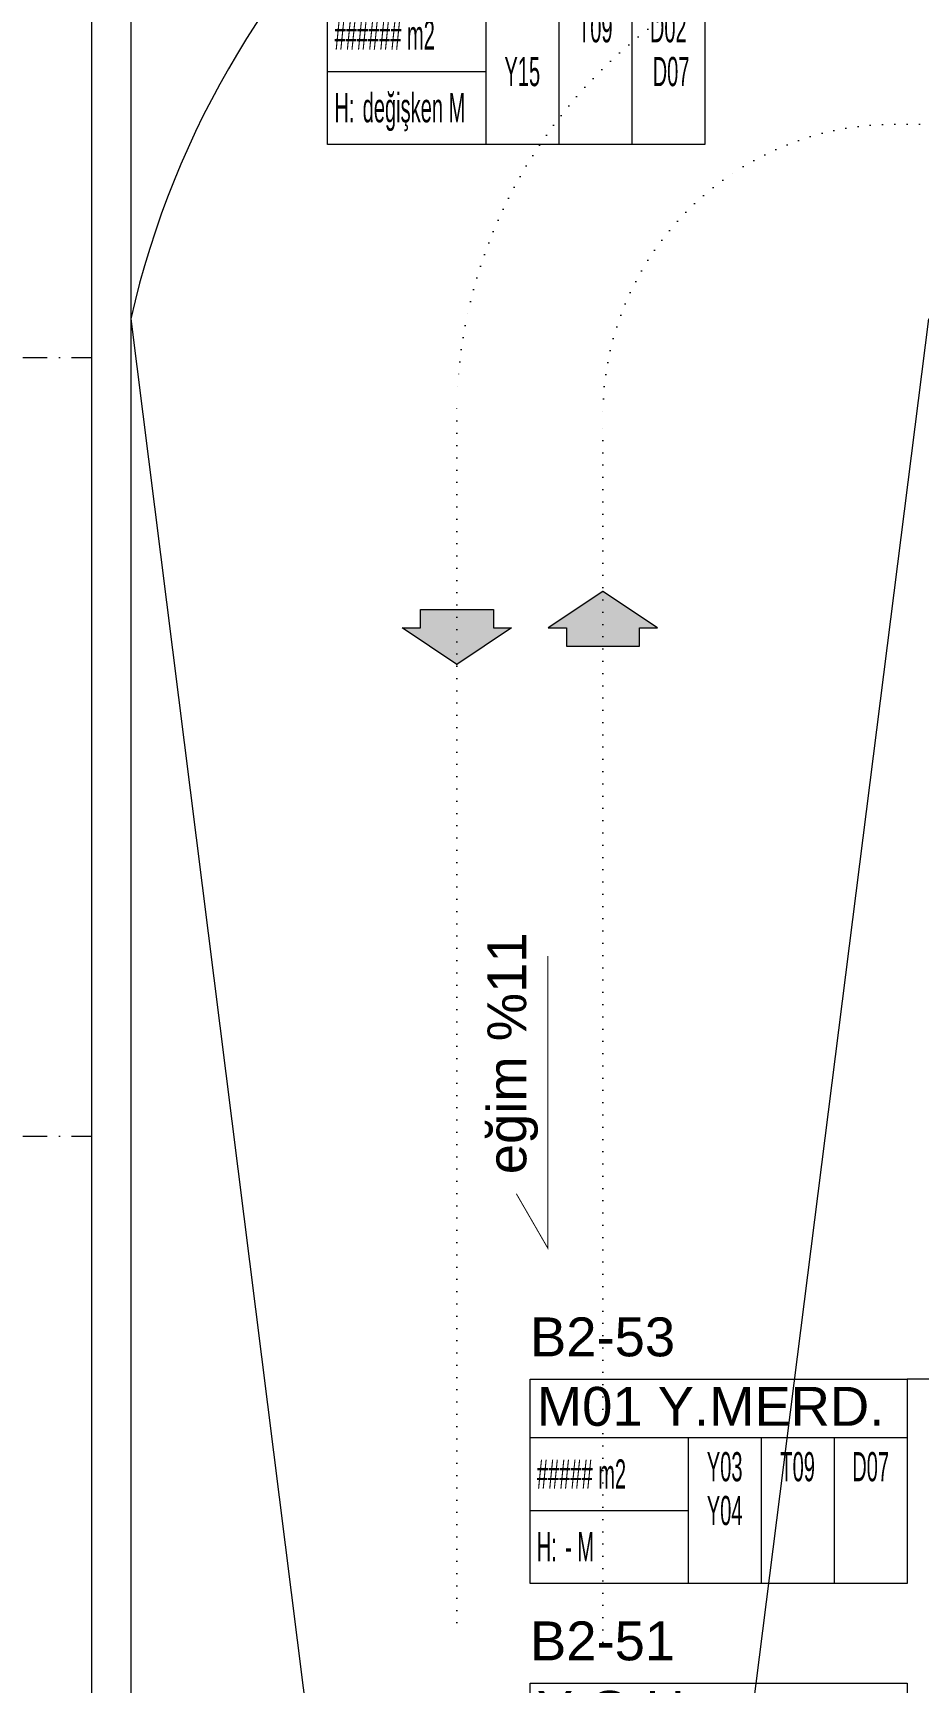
# Model space of a CAD drawing. Header units: metres. Extents: x -13933 to 152404, y -7861 to 21912.
# Drawn here: x -61 to 849, y 2679 to 4374 of the extents above; entities that cross this region are included whole.
import ezdxf
from ezdxf.enums import TextEntityAlignment as Align

# ---------------------------------------------------------------- set-up
doc = ezdxf.new("R2010")
doc.units = ezdxf.units.M
doc.header["$LTSCALE"] = 100
doc.header["$MEASUREMENT"] = 0
doc.linetypes.add('DASHDOT2', pattern=[0.5, 0.25, -0.125, 0, -0.125])
doc.linetypes.add('DOT2', pattern=[0.125, 0, -0.125])
doc.layers.get('0').update_dxf_attribs({"color": 9, "lineweight": 9})
for name, color, linetype, lineweight in [('01', 9, 'Continuous', 9), ('06D', 9, 'Continuous', 9), ('21', 9, 'Continuous', 9), ('21_mahal200', 9, 'Continuous', 9), ('24', 9, 'DASHDOT2', 9)]:
    doc.layers.add(name, color=color, linetype=linetype, lineweight=lineweight)
doc.styles.add('Arial', font='arial.ttf', dxfattribs={"height": 2.5})
doc.styles.add('MuuM_TEXT-ITALIC', font='ARIALNI.TTF')
doc.styles.add('MuuM_TEXT-STANDART', font='ARIALN.TTF')
doc.dimstyles.new('MuuM_DIM200', dxfattribs={"dimscale": 20, "dimtxt": 2, "dimasz": 1, "dimexe": 1, "dimexo": 1, "dimgap": 1, "dimtad": 1, "dimdec": 1, "dimrnd": 0.5, "dimdsep": 46, "dimtxsty": 'MuuM_TEXT-STANDART', "dimblk": 'ARCHTICK', "dimcen": 0, "dimdle": 0.15, "dimclrd": 256, "dimclre": 256, "dimclrt": 256, "dimadec": 0, "dimazin": 0, "dimtfac": 5, "dimtdec": 1, "dimtix": 1, "dimtmove": 2, "dimatfit": 3, "dimldrblk": 'DOT', "dimfxl": 3, "dimfxlon": 1, "dimtolj": 1, "dimlwd": -1, "dimlwe": -1, "dimarcsym": 0})

# ---------------------------------------------------------------- blocks, each defined once
blk = doc.blocks.new('p-akslar_yeni')
at = {"layer": '24'}
for points in [[(732.9, -4535), (6415, -4535)], [(732.9, -5335), (6415, -5335)]]:
    blk.add_lwpolyline(points, dxfattribs=at)
blk = doc.blocks.new('2.bod.sitatik')
at = {"layer": '01'}
blk.add_lwpolyline([(40, -8750), (0, -8750), (0, -2950), (40, -2950), (40, -8710), (40, -8710)], close=True, dxfattribs=at)
blk = doc.blocks.new('0_slopearrow')
at = {"const_width": 0.05}
blk.add_lwpolyline([(11.206, 0), (-3.794, 0), (-0.999, 1.614)], dxfattribs=at)
at = {"style": 'Arial'}
blk.add_attdef('EGIM', text='', height=2, dxfattribs=at).set_placement((0, 0.5), align=Align.BOTTOM_LEFT)
at = {"style": 'MuuM_TEXT-ITALIC'}
blk.add_attdef('SLOPE', text='', height=2, dxfattribs=at).set_placement((0, -0.5), align=Align.TOP_LEFT)
blk = doc.blocks.new('0_arrow1')
blk.add_hatch(color=254).paths.add_polyline_path([(0, 0), (-22.5, -15), (-15, -15), (-15, -22.5), (15, -22.5), (15, -15), (22.5, -15)])
at = {"linetype": 'ByBlock', "lineweight": -2}
blk.add_lwpolyline([(15, -22.5), (-15, -22.5), (-15, -15), (-22.5, -15), (0, 0), (22.5, -15), (15, -15)], close=True, dxfattribs=at)
blk.add_point((0, 0))
blk = doc.blocks.new('_ArchTick')
at = {"color": 0, "linetype": 'ByBlock', "const_width": 0.15}
blk.add_lwpolyline([(-0.5, -0.5), (0.5, 0.5)], dxfattribs=at)
blk = doc.blocks.new('_Dot')
at = {"color": 0, "linetype": 'ByBlock', "lineweight": -2}
blk.add_line((-0.5, 0), (-1, 0), dxfattribs=at)
at = {"color": 0, "linetype": 'ByBlock', "const_width": 0.5}
blk.add_lwpolyline([(-0.25, 0, 1), (0.25, 0, 1)], format="xyb", close=True, dxfattribs=at)
blk = doc.blocks.new('0_roomno2')
blk.add_lwpolyline([(19.375, -10.5), (0, -10.5), (0, 0), (19.375, 0)], close=True)
for points in [[(0, -3), (19.375, -3)], [(8.125, -3), (8.125, -10.5)], [(11.875, -3), (11.875, -10.5)], [(15.625, -3), (15.625, -10.5)], [(0, -6.75), (8.125, -6.75)]]:
    blk.add_lwpolyline(points)
at = {"style": 'MuuM_TEXT-STANDART', "width": 0.6}
blk.add_text('H:', height=1.5, dxfattribs=at).set_placement((0.35, -8.608), align=Align.MIDDLE_LEFT)
at = {"style": 'Arial'}
blk.add_attdef('ODANO', (0, 1.17), '', height=2, dxfattribs=at)
blk.add_attdef('MEKANADI', text='', height=2, dxfattribs=at).set_placement((0.35, -3), align=Align.BOTTOM_LEFT)
at = {"style": 'MuuM_TEXT-STANDART', "width": 0.6}
for tag, p in [('M2', (0.35, -4.875)), ('TEMIZTAVANYUKSEKLIGI', (1.8, -8.608))]:
    blk.add_attdef(tag, text='', height=1.5, dxfattribs=at).set_placement(p, align=Align.MIDDLE_LEFT)
for tag, p in [('YER01', (10, -4.5)), ('TAVAN01', (13.75, -4.5)), ('DUVAR01', (17.5, -4.5)), ('YER02', (10, -6.75)), ('TAVAN02', (13.75, -6.75)), ('DUVAR02', (17.5, -6.75)), ('YER03', (10, -9)), ('TAVAN03', (13.75, -9)), ('DUVAR03', (17.5, -9))]:
    blk.add_attdef(tag, text='', height=1.5, dxfattribs=at).set_placement(p, align=Align.MIDDLE_CENTER)
blk = doc.blocks.new('2.bod.Mimari')
at = {"layer": '06D'}
blk.add_lwpolyline([(657.5, -6150), (860, -4550), (860, -4550), (940, -4550), (940, -3830), (860, -3830, 0.3239144), (40, -4550), (241.23, -6150)], format="xyb", dxfattribs=at)
at = {"layer": '06D', "linetype": 'DOT2'}
for points in [[(375, -5889.88), (375, -4630, -0.3693847), (825, -4150), (8420, -4150)], [(525, -5909.88), (525, -4650, -0.4142136), (825, -4350), (8520, -4350)]]:
    blk.add_lwpolyline(points, format="xyb", dxfattribs=at)
at = {"layer": '06D', "xscale": -2.5, "yscale": 2.5, "zscale": 2.5}
blk.add_blockref('0_arrow1', (525, -4830.22), dxfattribs=at)
at = {"layer": '06D', "xscale": 2.5, "yscale": 2.5, "zscale": 2.5, "rotation": 180}
blk.add_blockref('0_arrow1', (375, -4905.22), dxfattribs=at)
at = {"layer": '21'}
ref = blk.add_blockref('0_slopearrow', (468.37, -5429.12), dxfattribs=dict(at, xscale=20, yscale=20, zscale=20, rotation=90))
ref.add_attrib('EGIM', 'eğim %11', dxfattribs={"layer": '0', "height": 40, "rotation": 90, "style": 'Arial'}).set_placement((458.37, -5429.12), align=Align.BOTTOM_LEFT)
at = {"layer": '21_mahal200'}
ref = blk.add_blockref('0_roomno2', (242.23, -4160.99), dxfattribs=dict(at, xscale=20, yscale=20, zscale=20))
ref.add_attrib('ODANO', 'B2-58', (242.23, -4137.59), dxfattribs={"layer": '0', "height": 40, "style": 'Arial', "width": 0.8})
ref.add_attrib('MEKANADI', 'RAMPA', dxfattribs={"layer": '0', "height": 40, "style": 'Arial', "width": 0.8}).set_placement((249.23, -4220.99), align=Align.BOTTOM_LEFT)
ref.add_attrib('M2', '###### m2', dxfattribs={"layer": '0', "height": 30, "style": 'MuuM_TEXT-STANDART', "width": 0.6}).set_placement((249.23, -4258.49), align=Align.MIDDLE_LEFT)
ref.add_attrib('TEMIZTAVANYUKSEKLIGI', 'değişken M', dxfattribs={"layer": '0', "height": 30, "style": 'MuuM_TEXT-STANDART', "width": 0.6}).set_placement((278.23, -4333.15), align=Align.MIDDLE_LEFT)
ref.add_attrib('TAVAN01', 'T09', dxfattribs={"layer": '0', "height": 30, "style": 'MuuM_TEXT-STANDART', "width": 0.6}).set_placement((517.23, -4250.99), align=Align.MIDDLE_CENTER)
ref.add_attrib('DUVAR01', 'D02', dxfattribs={"layer": '0', "height": 30, "style": 'MuuM_TEXT-STANDART', "width": 0.6}).set_placement((592.23, -4250.99), align=Align.MIDDLE_CENTER)
ref.add_attrib('YER02', 'Y15', dxfattribs={"layer": '0', "height": 30, "style": 'MuuM_TEXT-STANDART', "width": 0.6}).set_placement((442.23, -4295.99), align=Align.MIDDLE_CENTER)
ref.add_attrib('DUVAR02', ' D07', dxfattribs={"layer": '0', "height": 30, "style": 'MuuM_TEXT-STANDART', "width": 0.6}).set_placement((592.23, -4295.99), align=Align.MIDDLE_CENTER)
ref = blk.add_blockref('0_roomno2', (450.17, -5639.65), dxfattribs=dict(at, xscale=20, yscale=20, zscale=20))
ref.add_attrib('ODANO', 'B2-53', (450.17, -5616.25), dxfattribs={"layer": '0', "height": 40, "style": 'Arial'})
ref.add_attrib('MEKANADI', 'M01 Y.MERD.', dxfattribs={"layer": '0', "height": 40, "style": 'Arial'}).set_placement((457.17, -5699.65), align=Align.BOTTOM_LEFT)
ref.add_attrib('M2', '##### m2', dxfattribs={"layer": '0', "height": 30, "style": 'MuuM_TEXT-STANDART', "width": 0.6}).set_placement((457.17, -5737.15), align=Align.MIDDLE_LEFT)
ref.add_attrib('TEMIZTAVANYUKSEKLIGI', '- M', dxfattribs={"layer": '0', "height": 30, "style": 'MuuM_TEXT-STANDART', "width": 0.6}).set_placement((486.17, -5811.81), align=Align.MIDDLE_LEFT)
ref.add_attrib('YER01', 'Y03', dxfattribs={"layer": '0', "height": 30, "style": 'MuuM_TEXT-STANDART', "width": 0.6}).set_placement((650.17, -5729.65), align=Align.MIDDLE_CENTER)
ref.add_attrib('TAVAN01', 'T09', dxfattribs={"layer": '0', "height": 30, "style": 'MuuM_TEXT-STANDART', "width": 0.6}).set_placement((725.17, -5729.65), align=Align.MIDDLE_CENTER)
ref.add_attrib('DUVAR01', 'D07', dxfattribs={"layer": '0', "height": 30, "style": 'MuuM_TEXT-STANDART', "width": 0.6}).set_placement((800.17, -5729.65), align=Align.MIDDLE_CENTER)
ref.add_attrib('YER02', 'Y04', dxfattribs={"layer": '0', "height": 30, "style": 'MuuM_TEXT-STANDART', "width": 0.6}).set_placement((650.17, -5774.65), align=Align.MIDDLE_CENTER)
ref = blk.add_blockref('0_roomno2', (450.17, -5952.04), dxfattribs=dict(at, xscale=20, yscale=20, zscale=20))
ref.add_attrib('ODANO', 'B2-51', (450.17, -5928.64), dxfattribs={"layer": '0', "height": 40, "style": 'Arial'})
ref.add_attrib('MEKANADI', 'Y.G.H.', dxfattribs={"layer": '0', "height": 40, "style": 'Arial'}).set_placement((457.17, -6012.04), align=Align.BOTTOM_LEFT)
ref.add_attrib('M2', '#### m2', dxfattribs={"layer": '0', "height": 30, "style": 'MuuM_TEXT-STANDART', "width": 0.6}).set_placement((457.17, -6049.54), align=Align.MIDDLE_LEFT)
ref.add_attrib('TEMIZTAVANYUKSEKLIGI', '2.40 M', dxfattribs={"layer": '0', "height": 30, "style": 'MuuM_TEXT-STANDART', "width": 0.6}).set_placement((486.17, -6124.19), align=Align.MIDDLE_LEFT)
ref.add_attrib('YER01', 'Y01', dxfattribs={"layer": '0', "height": 30, "style": 'MuuM_TEXT-STANDART', "width": 0.6}).set_placement((650.17, -6042.04), align=Align.MIDDLE_CENTER)
ref.add_attrib('TAVAN01', 'T08', dxfattribs={"layer": '0', "height": 30, "style": 'MuuM_TEXT-STANDART', "width": 0.6}).set_placement((725.17, -6042.04), align=Align.MIDDLE_CENTER)
ref.add_attrib('DUVAR01', 'D07', dxfattribs={"layer": '0', "height": 30, "style": 'MuuM_TEXT-STANDART', "width": 0.6}).set_placement((800.17, -6042.04), align=Align.MIDDLE_CENTER)
ref.add_attrib('TAVAN02', 'T09', dxfattribs={"layer": '0', "height": 30, "style": 'MuuM_TEXT-STANDART', "width": 0.6}).set_placement((725.17, -6087.04), align=Align.MIDDLE_CENTER)
blk.add_leader([(925.01, -5639.65), (837.67, -5639.65)], dimstyle='MuuM_DIM200', override={"dimasz": 1, "dimfxl": 10}, dxfattribs=at)

msp = doc.modelspace()

# ---------------------------------------------------------------- block references
for name in ['2.bod.sitatik', '2.bod.Mimari']:
    msp.add_blockref(name, (0, 8630))
at = {"layer": '24'}
msp.add_blockref('p-akslar_yeni', (-6415, 8575), dxfattribs=at)

doc.saveas('drawing.dxf')
